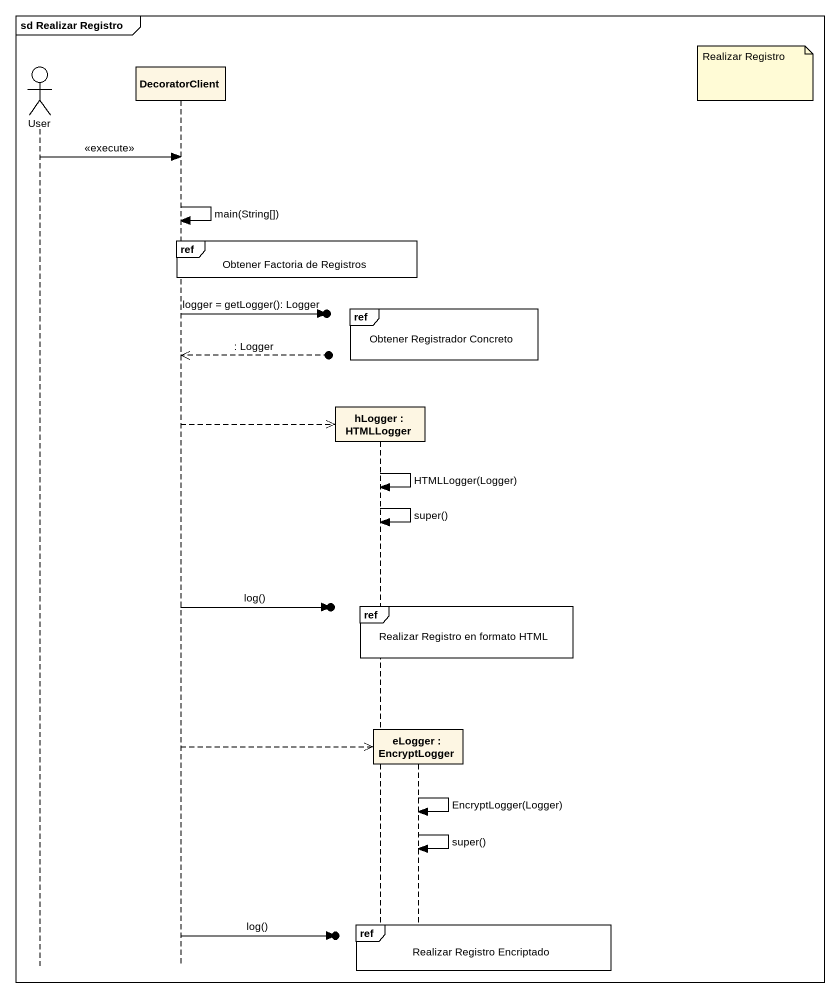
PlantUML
@startuml
mainframe sd Realizar Registro
hide footbox
actor User
participant DecoratorClient
participant "hLogger : HTMLLogger" as hLogger
participant "eLogger : EncryptLogger" as eLogger

note right of eLogger : Realizar Registro
User -> DecoratorClient : <<execute>>
DecoratorClient -> DecoratorClient : main(String[])
ref over DecoratorClient, hLogger : Obtener Factoria de Registros
ref over hLogger, eLogger : Obtener Registrador Concreto
DecoratorClient ->o] : logger = getLogger(): Logger
DecoratorClient <<--o] : : Logger
DecoratorClient -->> hLogger **
hLogger -> hLogger : HTMLLogger(Logger)
hLogger -> hLogger : super()
ref over hLogger, eLogger : Realizar Registro en formato HTML
DecoratorClient ->o] : log()
DecoratorClient -->> eLogger **
eLogger -> eLogger : EncryptLogger(Logger)
eLogger -> eLogger : super()
ref over hLogger, eLogger : Realizar Registro Encriptado
DecoratorClient ->o] : log()
@enduml
